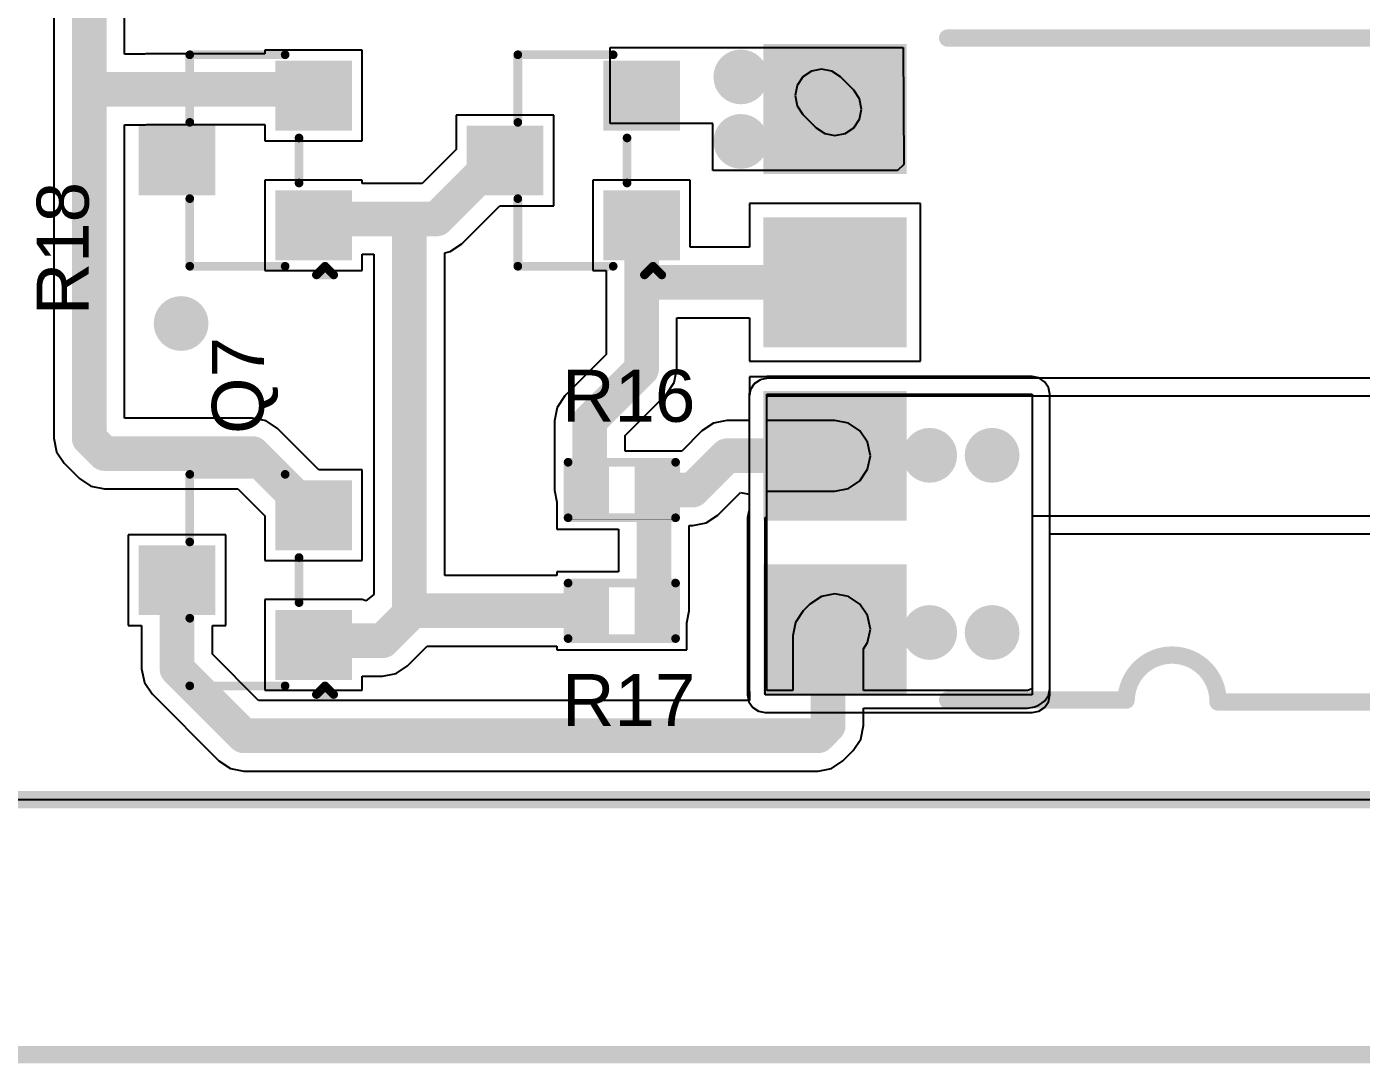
# Model space of a CAD drawing. Header units: inches. Extents: x -0.24 to 5.71, y -0.19 to 1.19.
# Drawn here: x 1.651 to 2.421, y -0.145 to 0.453 of the extents above; entities that cross this region are included whole.
import ezdxf

# ---------------------------------------------------------------- set-up
doc = ezdxf.new("R2010")
doc.units = ezdxf.units.IN
doc.header["$MEASUREMENT"] = 0
for name, color, linetype in [('Board Outline', 216, 'Continuous'), ('Bottom Layer', 5, 'Continuous'), ('Bottom Solder', 6, 'Continuous'), ('Top Layer', 1, 'Continuous'), ('Top Overlay', 2, 'Continuous'), ('Top Paste', 8, 'Continuous'), ('Top Solder', 216, 'Continuous'), ('Via Holes', 16, 'Continuous')]:
    doc.layers.add(name, color=color, linetype=linetype)
doc.styles.add('Arial', font='', dxfattribs={"height": 0.2})
doc.styles.get('Arial').set_extended_font_data('Arial')

# ---------------------------------------------------------------- blocks, each defined once
blk = doc.blocks.new('SOP_8__S_T_____12')
at = {"layer": 'Top Layer'}
for points in [[(-0.15553, 0.185433), (-0.15553, 0.114567), (-0.23427, 0.114567), (-0.23427, 0.185433)], [(0.15553, 0.114567), (0.15553, 0.185433), (0.23427, 0.185433), (0.23427, 0.114567)], [(-0.15553, 0.085433), (-0.15553, 0.014567), (-0.23427, 0.014567), (-0.23427, 0.085433)], [(0.15553, 0.014567), (0.15553, 0.085433), (0.23427, 0.085433), (0.23427, 0.014567)], [(-0.15553, -0.014567), (-0.15553, -0.085433), (-0.23427, -0.085433), (-0.23427, -0.014567)], [(0.15553, -0.085433), (0.15553, -0.014567), (0.23427, -0.014567), (0.23427, -0.085433)], [(-0.15553, -0.114567), (-0.15553, -0.185433), (-0.23427, -0.185433), (-0.23427, -0.114567)], [(0.15553, -0.185433), (0.15553, -0.114567), (0.23427, -0.114567), (0.23427, -0.185433)]]:
    blk.add_hatch(color=1, dxfattribs=at).paths.add_polyline_path(points)
at = {"layer": 'Top Paste'}
for points in [[(-0.15553, 0.185433), (-0.15553, 0.114567), (-0.23427, 0.114567), (-0.23427, 0.185433)], [(0.15553, 0.114567), (0.15553, 0.185433), (0.23427, 0.185433), (0.23427, 0.114567)], [(-0.15553, 0.085433), (-0.15553, 0.014567), (-0.23427, 0.014567), (-0.23427, 0.085433)], [(0.15553, 0.014567), (0.15553, 0.085433), (0.23427, 0.085433), (0.23427, 0.014567)], [(-0.15553, -0.014567), (-0.15553, -0.085433), (-0.23427, -0.085433), (-0.23427, -0.014567)], [(0.15553, -0.085433), (0.15553, -0.014567), (0.23427, -0.014567), (0.23427, -0.085433)], [(-0.15553, -0.114567), (-0.15553, -0.185433), (-0.23427, -0.185433), (-0.23427, -0.114567)], [(0.15553, -0.185433), (0.15553, -0.114567), (0.23427, -0.114567), (0.23427, -0.185433)]]:
    blk.add_hatch(color=8, dxfattribs=at).paths.add_polyline_path(points)
at = {"layer": 'Top Solder'}
for points in [[(-0.15353, 0.187433), (-0.15353, 0.112567), (-0.23627, 0.112567), (-0.23627, 0.187433)], [(0.15353, 0.112567), (0.15353, 0.187433), (0.23627, 0.187433), (0.23627, 0.112567)], [(-0.15353, 0.087433), (-0.15353, 0.012567), (-0.23627, 0.012567), (-0.23627, 0.087433)], [(0.15353, 0.012567), (0.15353, 0.087433), (0.23627, 0.087433), (0.23627, 0.012567)], [(-0.15353, -0.012567), (-0.15353, -0.087433), (-0.23627, -0.087433), (-0.23627, -0.012567)], [(0.15353, -0.087433), (0.15353, -0.012567), (0.23627, -0.012567), (0.23627, -0.087433)], [(-0.15353, -0.112567), (-0.15353, -0.187433), (-0.23627, -0.187433), (-0.23627, -0.112567)], [(0.15353, -0.187433), (0.15353, -0.112567), (0.23627, -0.112567), (0.23627, -0.187433)]]:
    blk.add_hatch(color=216, dxfattribs=at).paths.add_polyline_path(points)
at = {"layer": 'Top Overlay'}
for points in [[(-0.026, 0.192, 0.01, 0.01, 0), (-0.129921, 0.192, 0.01, 0.01, 0)], [(0.027, 0.190945, 0.01, 0.01, -1), (-0.026, 0.192, 0.01, 0.01, 0)], [(0.129921, 0.190945, 0.01, 0.01, 0), (0.027, 0.190945, 0.01, 0.01, 0)], [(-0.247955, 0.154, 0.01, 0.01, 0), (-0.247955, 0.144, 0.01, 0.01, 0)], [(-0.242955, 0.149, 0.01, 0.01, 0), (-0.247955, 0.154, 0.01, 0.01, 0)], [(-0.242955, 0.149, 0.01, 0.01, 0), (-0.247955, 0.144, 0.01, 0.01, 0)], [(0.129921, -0.190945, 0.01, 0.01, 0), (-0.129921, -0.190945, 0.01, 0.01, 0)]]:
    blk.add_lwpolyline(points, format="xyseb", dxfattribs=at)
for points in [[(-0.132421, 0.192, 0.005, 0.005, 1), (-0.127421, 0.192, 0.005, 0.005, 1)], [(-0.0285, 0.192, 0.005, 0.005, 1), (-0.0235, 0.192, 0.005, 0.005, 1)], [(-0.0285, 0.192, 0.005, 0.005, 1), (-0.0235, 0.192, 0.005, 0.005, 1)], [(0.0245, 0.190945, 0.005, 0.005, 1), (0.0295, 0.190945, 0.005, 0.005, 1)], [(0.0245, 0.190945, 0.005, 0.005, 1), (0.0295, 0.190945, 0.005, 0.005, 1)], [(0.127421, 0.190945, 0.005, 0.005, 1), (0.132421, 0.190945, 0.005, 0.005, 1)], [(-0.250455, 0.154, 0.005, 0.005, 1), (-0.245455, 0.154, 0.005, 0.005, 1)], [(-0.250455, 0.154, 0.005, 0.005, 1), (-0.245455, 0.154, 0.005, 0.005, 1)], [(-0.245455, 0.149, 0.005, 0.005, 1), (-0.240455, 0.149, 0.005, 0.005, 1)], [(-0.245455, 0.149, 0.005, 0.005, 1), (-0.240455, 0.149, 0.005, 0.005, 1)], [(-0.250455, 0.144, 0.005, 0.005, 1), (-0.245455, 0.144, 0.005, 0.005, 1)], [(-0.250455, 0.144, 0.005, 0.005, 1), (-0.245455, 0.144, 0.005, 0.005, 1)], [(-0.132421, -0.190945, 0.005, 0.005, 1), (-0.127421, -0.190945, 0.005, 0.005, 1)], [(0.127421, -0.190945, 0.005, 0.005, 1), (0.132421, -0.190945, 0.005, 0.005, 1)]]:
    blk.add_lwpolyline(points, format="xyseb", close=True, dxfattribs=at)
blk = doc.blocks.new('R___0402_25')
at = {"layer": 'Top Layer'}
for points in [[(-0.0275, -0.0125), (-0.0275, 0.0125), (-0.0095, 0.0125), (-0.0095, -0.0125)], [(0.0095, -0.0125), (0.0095, 0.0125), (0.0275, 0.0125), (0.0275, -0.0125)]]:
    blk.add_hatch(color=1, dxfattribs=at).paths.add_polyline_path(points)
at = {"layer": 'Top Paste'}
for points in [[(-0.0275, -0.0125), (-0.0275, 0.0125), (-0.0095, 0.0125), (-0.0095, -0.0125)], [(0.0095, -0.0125), (0.0095, 0.0125), (0.0275, 0.0125), (0.0275, -0.0125)]]:
    blk.add_hatch(color=8, dxfattribs=at).paths.add_polyline_path(points)
at = {"layer": 'Top Solder'}
for points in [[(-0.02967, -0.01467), (-0.02967, 0.01467), (-0.00733, 0.01467), (-0.00733, -0.01467)], [(0.00733, -0.01467), (0.00733, 0.01467), (0.02967, 0.01467), (0.02967, -0.01467)]]:
    blk.add_hatch(color=216, dxfattribs=at).paths.add_polyline_path(points)
at = {"layer": 'Top Overlay'}
for points in [[(-0.031, 0.016, 0.005, 0.005, 0), (0.031, 0.016, 0.005, 0.005, 0)], [(-0.031, -0.016, 0.005, 0.005, 0), (-0.031, 0.016, 0.005, 0.005, 0)], [(0.031, -0.016, 0.005, 0.005, 0), (0.031, 0.016, 0.005, 0.005, 0)], [(-0.031, -0.016, 0.005, 0.005, 0), (0.031, -0.016, 0.005, 0.005, 0)], [(-0.032, -0.017, 0.000127, 0.000127, 0), (0.032, -0.017, 0.000127, 0.000127, 0)]]:
    blk.add_lwpolyline(points, format="xyseb", dxfattribs=at)
for points in [[(-0.03225, 0.016, 0.0025, 0.0025, 1), (-0.02975, 0.016, 0.0025, 0.0025, 1)], [(-0.03225, 0.016, 0.0025, 0.0025, 1), (-0.02975, 0.016, 0.0025, 0.0025, 1)], [(0.02975, 0.016, 0.0025, 0.0025, 1), (0.03225, 0.016, 0.0025, 0.0025, 1)], [(0.02975, 0.016, 0.0025, 0.0025, 1), (0.03225, 0.016, 0.0025, 0.0025, 1)], [(-0.03225, -0.016, 0.0025, 0.0025, 1), (-0.02975, -0.016, 0.0025, 0.0025, 1)], [(-0.03225, -0.016, 0.0025, 0.0025, 1), (-0.02975, -0.016, 0.0025, 0.0025, 1)], [(0.02975, -0.016, 0.0025, 0.0025, 1), (0.03225, -0.016, 0.0025, 0.0025, 1)], [(0.02975, -0.016, 0.0025, 0.0025, 1), (0.03225, -0.016, 0.0025, 0.0025, 1)], [(-0.03203, -0.017, 0.0000635, 0.0000635, 1), (-0.03197, -0.017, 0.0000635, 0.0000635, 1)], [(0.03197, -0.017, 0.0000635, 0.0000635, 1), (0.03203, -0.017, 0.0000635, 0.0000635, 1)]]:
    blk.add_lwpolyline(points, format="xyseb", close=True, dxfattribs=at)
blk = doc.blocks.new('R___0402_26')
at = {"layer": 'Top Layer'}
for points in [[(-0.0275, -0.0125), (-0.0275, 0.0125), (-0.0095, 0.0125), (-0.0095, -0.0125)], [(0.0095, -0.0125), (0.0095, 0.0125), (0.0275, 0.0125), (0.0275, -0.0125)]]:
    blk.add_hatch(color=1, dxfattribs=at).paths.add_polyline_path(points)
at = {"layer": 'Top Paste'}
for points in [[(-0.0275, -0.0125), (-0.0275, 0.0125), (-0.0095, 0.0125), (-0.0095, -0.0125)], [(0.0095, -0.0125), (0.0095, 0.0125), (0.0275, 0.0125), (0.0275, -0.0125)]]:
    blk.add_hatch(color=8, dxfattribs=at).paths.add_polyline_path(points)
at = {"layer": 'Top Solder'}
for points in [[(-0.02967, -0.01467), (-0.02967, 0.01467), (-0.00733, 0.01467), (-0.00733, -0.01467)], [(0.00733, -0.01467), (0.00733, 0.01467), (0.02967, 0.01467), (0.02967, -0.01467)]]:
    blk.add_hatch(color=216, dxfattribs=at).paths.add_polyline_path(points)
at = {"layer": 'Top Overlay'}
for points in [[(-0.031, 0.016, 0.005, 0.005, 0), (0.031, 0.016, 0.005, 0.005, 0)], [(-0.031, -0.016, 0.005, 0.005, 0), (-0.031, 0.016, 0.005, 0.005, 0)], [(0.031, -0.016, 0.005, 0.005, 0), (0.031, 0.016, 0.005, 0.005, 0)], [(-0.031, -0.016, 0.005, 0.005, 0), (0.031, -0.016, 0.005, 0.005, 0)], [(-0.032, -0.017, 0.000127, 0.000127, 0), (0.032, -0.017, 0.000127, 0.000127, 0)]]:
    blk.add_lwpolyline(points, format="xyseb", dxfattribs=at)
for points in [[(-0.03225, 0.016, 0.0025, 0.0025, 1), (-0.02975, 0.016, 0.0025, 0.0025, 1)], [(-0.03225, 0.016, 0.0025, 0.0025, 1), (-0.02975, 0.016, 0.0025, 0.0025, 1)], [(0.02975, 0.016, 0.0025, 0.0025, 1), (0.03225, 0.016, 0.0025, 0.0025, 1)], [(0.02975, 0.016, 0.0025, 0.0025, 1), (0.03225, 0.016, 0.0025, 0.0025, 1)], [(-0.03225, -0.016, 0.0025, 0.0025, 1), (-0.02975, -0.016, 0.0025, 0.0025, 1)], [(-0.03225, -0.016, 0.0025, 0.0025, 1), (-0.02975, -0.016, 0.0025, 0.0025, 1)], [(0.02975, -0.016, 0.0025, 0.0025, 1), (0.03225, -0.016, 0.0025, 0.0025, 1)], [(0.02975, -0.016, 0.0025, 0.0025, 1), (0.03225, -0.016, 0.0025, 0.0025, 1)], [(-0.03203, -0.017, 0.0000635, 0.0000635, 1), (-0.03197, -0.017, 0.0000635, 0.0000635, 1)], [(0.03197, -0.017, 0.0000635, 0.0000635, 1), (0.03203, -0.017, 0.0000635, 0.0000635, 1)]]:
    blk.add_lwpolyline(points, format="xyseb", close=True, dxfattribs=at)
blk = doc.blocks.new('SOT_23_41')
at = {"layer": 'Top Layer'}
for points in [[(-0.01614, 0.05748), (0.01614, 0.05748), (0.01614, 0.02126), (-0.01614, 0.02126)], [(-0.05354, -0.02126), (-0.02126, -0.02126), (-0.02126, -0.05748), (-0.05354, -0.05748)], [(0.02126, -0.02126), (0.05354, -0.02126), (0.05354, -0.05748), (0.02126, -0.05748)]]:
    blk.add_hatch(color=1, dxfattribs=at).paths.add_polyline_path(points)
at = {"layer": 'Top Paste'}
for points in [[(-0.01614, 0.05748), (0.01614, 0.05748), (0.01614, 0.02126), (-0.01614, 0.02126)], [(-0.05354, -0.02126), (-0.02126, -0.02126), (-0.02126, -0.05748), (-0.05354, -0.05748)], [(0.02126, -0.02126), (0.05354, -0.02126), (0.05354, -0.05748), (0.02126, -0.05748)]]:
    blk.add_hatch(color=8, dxfattribs=at).paths.add_polyline_path(points)
at = {"layer": 'Top Solder'}
for points in [[(-0.02014, 0.06148), (0.02014, 0.06148), (0.02014, 0.01726), (-0.02014, 0.01726)], [(-0.05754, -0.01726), (-0.01726, -0.01726), (-0.01726, -0.06148), (-0.05754, -0.06148)], [(0.01726, -0.01726), (0.05754, -0.01726), (0.05754, -0.06148), (0.01726, -0.06148)]]:
    blk.add_hatch(color=216, dxfattribs=at).paths.add_polyline_path(points)
at = {"layer": 'Top Overlay'}
for points in [[(-0.061, 0.032, 0.005, 0.005, 0), (-0.022, 0.032, 0.005, 0.005, 0)], [(-0.061, 0.032, 0.005, 0.005, 0), (-0.061, -0.023, 0.005, 0.005, 0)], [(0.022, 0.032, 0.005, 0.005, 0), (0.061, 0.032, 0.005, 0.005, 0)], [(0.061, 0.032, 0.005, 0.005, 0), (0.061, -0.023, 0.005, 0.005, 0)], [(-0.013, -0.031, 0.005, 0.005, 0), (0.013, -0.031, 0.005, 0.005, 0)], [(-0.066, -0.041, 0.005, 0.005, 0), (-0.066, -0.051, 0.005, 0.005, 0)], [(-0.066, -0.041, 0.005, 0.005, 0), (-0.061, -0.046, 0.005, 0.005, 0)], [(-0.061, -0.046, 0.005, 0.005, 0), (-0.066, -0.051, 0.005, 0.005, 0)]]:
    blk.add_lwpolyline(points, format="xyseb", dxfattribs=at)
for points in [[(-0.06225, 0.032, 0.0025, 0.0025, 1), (-0.05975, 0.032, 0.0025, 0.0025, 1)], [(-0.06225, 0.032, 0.0025, 0.0025, 1), (-0.05975, 0.032, 0.0025, 0.0025, 1)], [(-0.02325, 0.032, 0.0025, 0.0025, 1), (-0.02075, 0.032, 0.0025, 0.0025, 1)], [(0.02075, 0.032, 0.0025, 0.0025, 1), (0.02325, 0.032, 0.0025, 0.0025, 1)], [(0.05975, 0.032, 0.0025, 0.0025, 1), (0.06225, 0.032, 0.0025, 0.0025, 1)], [(0.05975, 0.032, 0.0025, 0.0025, 1), (0.06225, 0.032, 0.0025, 0.0025, 1)], [(-0.06225, -0.023, 0.0025, 0.0025, 1), (-0.05975, -0.023, 0.0025, 0.0025, 1)], [(0.05975, -0.023, 0.0025, 0.0025, 1), (0.06225, -0.023, 0.0025, 0.0025, 1)], [(-0.01425, -0.031, 0.0025, 0.0025, 1), (-0.01175, -0.031, 0.0025, 0.0025, 1)], [(0.01175, -0.031, 0.0025, 0.0025, 1), (0.01425, -0.031, 0.0025, 0.0025, 1)], [(-0.06725, -0.041, 0.0025, 0.0025, 1), (-0.06475, -0.041, 0.0025, 0.0025, 1)], [(-0.06725, -0.041, 0.0025, 0.0025, 1), (-0.06475, -0.041, 0.0025, 0.0025, 1)], [(-0.06225, -0.046, 0.0025, 0.0025, 1), (-0.05975, -0.046, 0.0025, 0.0025, 1)], [(-0.06225, -0.046, 0.0025, 0.0025, 1), (-0.05975, -0.046, 0.0025, 0.0025, 1)], [(-0.06725, -0.051, 0.0025, 0.0025, 1), (-0.06475, -0.051, 0.0025, 0.0025, 1)], [(-0.06725, -0.051, 0.0025, 0.0025, 1), (-0.06475, -0.051, 0.0025, 0.0025, 1)]]:
    blk.add_lwpolyline(points, format="xyseb", close=True, dxfattribs=at)
blk = doc.blocks.new('SOT_23_43')
at = {"layer": 'Top Layer'}
for points in [[(-0.01614, 0.05748), (0.01614, 0.05748), (0.01614, 0.02126), (-0.01614, 0.02126)], [(-0.05354, -0.02126), (-0.02126, -0.02126), (-0.02126, -0.05748), (-0.05354, -0.05748)], [(0.02126, -0.02126), (0.05354, -0.02126), (0.05354, -0.05748), (0.02126, -0.05748)]]:
    blk.add_hatch(color=1, dxfattribs=at).paths.add_polyline_path(points)
at = {"layer": 'Top Paste'}
for points in [[(-0.01614, 0.05748), (0.01614, 0.05748), (0.01614, 0.02126), (-0.01614, 0.02126)], [(-0.05354, -0.02126), (-0.02126, -0.02126), (-0.02126, -0.05748), (-0.05354, -0.05748)], [(0.02126, -0.02126), (0.05354, -0.02126), (0.05354, -0.05748), (0.02126, -0.05748)]]:
    blk.add_hatch(color=8, dxfattribs=at).paths.add_polyline_path(points)
at = {"layer": 'Top Solder'}
for points in [[(-0.02014, 0.06148), (0.02014, 0.06148), (0.02014, 0.01726), (-0.02014, 0.01726)], [(-0.05754, -0.01726), (-0.01726, -0.01726), (-0.01726, -0.06148), (-0.05754, -0.06148)], [(0.01726, -0.01726), (0.05754, -0.01726), (0.05754, -0.06148), (0.01726, -0.06148)]]:
    blk.add_hatch(color=216, dxfattribs=at).paths.add_polyline_path(points)
at = {"layer": 'Top Overlay'}
for points in [[(-0.061, 0.032, 0.005, 0.005, 0), (-0.022, 0.032, 0.005, 0.005, 0)], [(-0.061, 0.032, 0.005, 0.005, 0), (-0.061, -0.023, 0.005, 0.005, 0)], [(0.022, 0.032, 0.005, 0.005, 0), (0.061, 0.032, 0.005, 0.005, 0)], [(0.061, 0.032, 0.005, 0.005, 0), (0.061, -0.023, 0.005, 0.005, 0)], [(-0.013, -0.031, 0.005, 0.005, 0), (0.013, -0.031, 0.005, 0.005, 0)], [(-0.066, -0.041, 0.005, 0.005, 0), (-0.066, -0.051, 0.005, 0.005, 0)], [(-0.066, -0.041, 0.005, 0.005, 0), (-0.061, -0.046, 0.005, 0.005, 0)], [(-0.061, -0.046, 0.005, 0.005, 0), (-0.066, -0.051, 0.005, 0.005, 0)]]:
    blk.add_lwpolyline(points, format="xyseb", dxfattribs=at)
for points in [[(-0.06225, 0.032, 0.0025, 0.0025, 1), (-0.05975, 0.032, 0.0025, 0.0025, 1)], [(-0.06225, 0.032, 0.0025, 0.0025, 1), (-0.05975, 0.032, 0.0025, 0.0025, 1)], [(-0.02325, 0.032, 0.0025, 0.0025, 1), (-0.02075, 0.032, 0.0025, 0.0025, 1)], [(0.02075, 0.032, 0.0025, 0.0025, 1), (0.02325, 0.032, 0.0025, 0.0025, 1)], [(0.05975, 0.032, 0.0025, 0.0025, 1), (0.06225, 0.032, 0.0025, 0.0025, 1)], [(0.05975, 0.032, 0.0025, 0.0025, 1), (0.06225, 0.032, 0.0025, 0.0025, 1)], [(-0.06225, -0.023, 0.0025, 0.0025, 1), (-0.05975, -0.023, 0.0025, 0.0025, 1)], [(0.05975, -0.023, 0.0025, 0.0025, 1), (0.06225, -0.023, 0.0025, 0.0025, 1)], [(-0.01425, -0.031, 0.0025, 0.0025, 1), (-0.01175, -0.031, 0.0025, 0.0025, 1)], [(0.01175, -0.031, 0.0025, 0.0025, 1), (0.01425, -0.031, 0.0025, 0.0025, 1)], [(-0.06725, -0.041, 0.0025, 0.0025, 1), (-0.06475, -0.041, 0.0025, 0.0025, 1)], [(-0.06725, -0.041, 0.0025, 0.0025, 1), (-0.06475, -0.041, 0.0025, 0.0025, 1)], [(-0.06225, -0.046, 0.0025, 0.0025, 1), (-0.05975, -0.046, 0.0025, 0.0025, 1)], [(-0.06225, -0.046, 0.0025, 0.0025, 1), (-0.05975, -0.046, 0.0025, 0.0025, 1)], [(-0.06725, -0.051, 0.0025, 0.0025, 1), (-0.06475, -0.051, 0.0025, 0.0025, 1)], [(-0.06725, -0.051, 0.0025, 0.0025, 1), (-0.06475, -0.051, 0.0025, 0.0025, 1)]]:
    blk.add_lwpolyline(points, format="xyseb", close=True, dxfattribs=at)
blk = doc.blocks.new('SOT_23_45')
at = {"layer": 'Top Layer'}
for points in [[(-0.01614, 0.05748), (0.01614, 0.05748), (0.01614, 0.02126), (-0.01614, 0.02126)], [(-0.05354, -0.02126), (-0.02126, -0.02126), (-0.02126, -0.05748), (-0.05354, -0.05748)], [(0.02126, -0.02126), (0.05354, -0.02126), (0.05354, -0.05748), (0.02126, -0.05748)]]:
    blk.add_hatch(color=1, dxfattribs=at).paths.add_polyline_path(points)
at = {"layer": 'Top Paste'}
for points in [[(-0.01614, 0.05748), (0.01614, 0.05748), (0.01614, 0.02126), (-0.01614, 0.02126)], [(-0.05354, -0.02126), (-0.02126, -0.02126), (-0.02126, -0.05748), (-0.05354, -0.05748)], [(0.02126, -0.02126), (0.05354, -0.02126), (0.05354, -0.05748), (0.02126, -0.05748)]]:
    blk.add_hatch(color=8, dxfattribs=at).paths.add_polyline_path(points)
at = {"layer": 'Top Solder'}
for points in [[(-0.02014, 0.06148), (0.02014, 0.06148), (0.02014, 0.01726), (-0.02014, 0.01726)], [(-0.05754, -0.01726), (-0.01726, -0.01726), (-0.01726, -0.06148), (-0.05754, -0.06148)], [(0.01726, -0.01726), (0.05754, -0.01726), (0.05754, -0.06148), (0.01726, -0.06148)]]:
    blk.add_hatch(color=216, dxfattribs=at).paths.add_polyline_path(points)
at = {"layer": 'Top Overlay'}
for points in [[(-0.061, 0.032, 0.005, 0.005, 0), (-0.022, 0.032, 0.005, 0.005, 0)], [(-0.061, 0.032, 0.005, 0.005, 0), (-0.061, -0.023, 0.005, 0.005, 0)], [(0.022, 0.032, 0.005, 0.005, 0), (0.061, 0.032, 0.005, 0.005, 0)], [(0.061, 0.032, 0.005, 0.005, 0), (0.061, -0.023, 0.005, 0.005, 0)], [(-0.013, -0.031, 0.005, 0.005, 0), (0.013, -0.031, 0.005, 0.005, 0)], [(-0.066, -0.041, 0.005, 0.005, 0), (-0.066, -0.051, 0.005, 0.005, 0)], [(-0.066, -0.041, 0.005, 0.005, 0), (-0.061, -0.046, 0.005, 0.005, 0)], [(-0.061, -0.046, 0.005, 0.005, 0), (-0.066, -0.051, 0.005, 0.005, 0)]]:
    blk.add_lwpolyline(points, format="xyseb", dxfattribs=at)
for points in [[(-0.06225, 0.032, 0.0025, 0.0025, 1), (-0.05975, 0.032, 0.0025, 0.0025, 1)], [(-0.06225, 0.032, 0.0025, 0.0025, 1), (-0.05975, 0.032, 0.0025, 0.0025, 1)], [(-0.02325, 0.032, 0.0025, 0.0025, 1), (-0.02075, 0.032, 0.0025, 0.0025, 1)], [(0.02075, 0.032, 0.0025, 0.0025, 1), (0.02325, 0.032, 0.0025, 0.0025, 1)], [(0.05975, 0.032, 0.0025, 0.0025, 1), (0.06225, 0.032, 0.0025, 0.0025, 1)], [(0.05975, 0.032, 0.0025, 0.0025, 1), (0.06225, 0.032, 0.0025, 0.0025, 1)], [(-0.06225, -0.023, 0.0025, 0.0025, 1), (-0.05975, -0.023, 0.0025, 0.0025, 1)], [(0.05975, -0.023, 0.0025, 0.0025, 1), (0.06225, -0.023, 0.0025, 0.0025, 1)], [(-0.01425, -0.031, 0.0025, 0.0025, 1), (-0.01175, -0.031, 0.0025, 0.0025, 1)], [(0.01175, -0.031, 0.0025, 0.0025, 1), (0.01425, -0.031, 0.0025, 0.0025, 1)], [(-0.06725, -0.041, 0.0025, 0.0025, 1), (-0.06475, -0.041, 0.0025, 0.0025, 1)], [(-0.06725, -0.041, 0.0025, 0.0025, 1), (-0.06475, -0.041, 0.0025, 0.0025, 1)], [(-0.06225, -0.046, 0.0025, 0.0025, 1), (-0.05975, -0.046, 0.0025, 0.0025, 1)], [(-0.06225, -0.046, 0.0025, 0.0025, 1), (-0.05975, -0.046, 0.0025, 0.0025, 1)], [(-0.06725, -0.051, 0.0025, 0.0025, 1), (-0.06475, -0.051, 0.0025, 0.0025, 1)], [(-0.06725, -0.051, 0.0025, 0.0025, 1), (-0.06475, -0.051, 0.0025, 0.0025, 1)]]:
    blk.add_lwpolyline(points, format="xyseb", close=True, dxfattribs=at)

msp = doc.modelspace()

# ---------------------------------------------------------------- hatches: boundary and pattern name
at = {"layer": 'Bottom Layer'}
h = msp.add_hatch(color=5, dxfattribs=at)
edge = h.paths.add_edge_path()
edge.add_arc((2.06309, 0.42399), 0.01181, 0, 360)
h = msp.add_hatch(color=5, dxfattribs=at)
edge = h.paths.add_edge_path()
edge.add_arc((2.06309, 0.38677), 0.01181, 0, 360)
h = msp.add_hatch(color=5, dxfattribs=at)
edge = h.paths.add_edge_path()
edge.add_arc((1.74028, 0.28173), 0.01181, 0, 360)
h = msp.add_hatch(color=5, dxfattribs=at)
edge = h.paths.add_edge_path()
edge.add_arc((2.172, 0.2057), 0.01181, 0, 360)
h = msp.add_hatch(color=5, dxfattribs=at)
edge = h.paths.add_edge_path()
edge.add_arc((2.208, 0.2057), 0.01181, 0, 360)
h = msp.add_hatch(color=5, dxfattribs=at)
edge = h.paths.add_edge_path()
edge.add_arc((2.172, 0.10351), 0.01181, 0, 360)
h = msp.add_hatch(color=5, dxfattribs=at)
edge = h.paths.add_edge_path()
edge.add_arc((2.208, 0.10351), 0.01181, 0, 360)
at = {"layer": 'Bottom Solder'}
h = msp.add_hatch(color=6, dxfattribs=at)
edge = h.paths.add_edge_path()
edge.add_arc((2.06309, 0.42399), 0.01581, 0, 360)
h = msp.add_hatch(color=6, dxfattribs=at)
edge = h.paths.add_edge_path()
edge.add_arc((2.06309, 0.38677), 0.01581, 0, 360)
h = msp.add_hatch(color=6, dxfattribs=at)
edge = h.paths.add_edge_path()
edge.add_arc((1.74028, 0.28173), 0.01581, 0, 360)
h = msp.add_hatch(color=6, dxfattribs=at)
edge = h.paths.add_edge_path()
edge.add_arc((2.172, 0.2057), 0.01581, 0, 360)
h = msp.add_hatch(color=6, dxfattribs=at)
edge = h.paths.add_edge_path()
edge.add_arc((2.208, 0.2057), 0.01581, 0, 360)
h = msp.add_hatch(color=6, dxfattribs=at)
edge = h.paths.add_edge_path()
edge.add_arc((2.172, 0.10351), 0.01581, 0, 360)
h = msp.add_hatch(color=6, dxfattribs=at)
edge = h.paths.add_edge_path()
edge.add_arc((2.208, 0.10351), 0.01581, 0, 360)
at = {"layer": 'Top Layer'}
h = msp.add_hatch(color=1, dxfattribs=at)
edge = h.paths.add_edge_path()
edge.add_arc((2.06309, 0.42399), 0.01181, 0, 360)
h = msp.add_hatch(color=1, dxfattribs=at)
edge = h.paths.add_edge_path()
edge.add_arc((2.06309, 0.38677), 0.01181, 0, 360)
h = msp.add_hatch(color=1, dxfattribs=at)
edge = h.paths.add_edge_path()
edge.add_arc((1.74028, 0.28173), 0.01181, 0, 360)
h = msp.add_hatch(color=1, dxfattribs=at)
edge = h.paths.add_edge_path()
edge.add_arc((2.172, 0.2057), 0.01181, 0, 360)
h = msp.add_hatch(color=1, dxfattribs=at)
edge = h.paths.add_edge_path()
edge.add_arc((2.208, 0.2057), 0.01181, 0, 360)
h = msp.add_hatch(color=1, dxfattribs=at)
edge = h.paths.add_edge_path()
edge.add_arc((2.172, 0.10351), 0.01181, 0, 360)
h = msp.add_hatch(color=1, dxfattribs=at)
edge = h.paths.add_edge_path()
edge.add_arc((2.208, 0.10351), 0.01181, 0, 360)
at = {"layer": 'Top Solder'}
h = msp.add_hatch(color=216, dxfattribs=at)
edge = h.paths.add_edge_path()
edge.add_arc((2.06309, 0.42399), 0.01581, 0, 360)
h = msp.add_hatch(color=216, dxfattribs=at)
edge = h.paths.add_edge_path()
edge.add_arc((2.06309, 0.38677), 0.01581, 0, 360)
h = msp.add_hatch(color=216, dxfattribs=at)
edge = h.paths.add_edge_path()
edge.add_arc((1.74028, 0.28173), 0.01581, 0, 360)
h = msp.add_hatch(color=216, dxfattribs=at)
edge = h.paths.add_edge_path()
edge.add_arc((2.172, 0.2057), 0.01581, 0, 360)
h = msp.add_hatch(color=216, dxfattribs=at)
edge = h.paths.add_edge_path()
edge.add_arc((2.208, 0.2057), 0.01581, 0, 360)
h = msp.add_hatch(color=216, dxfattribs=at)
edge = h.paths.add_edge_path()
edge.add_arc((2.172, 0.10351), 0.01581, 0, 360)
h = msp.add_hatch(color=216, dxfattribs=at)
edge = h.paths.add_edge_path()
edge.add_arc((2.208, 0.10351), 0.01581, 0, 360)
at = {"layer": 'Via Holes'}
h = msp.add_hatch(color=7, dxfattribs=at)
edge = h.paths.add_edge_path()
edge.add_arc((2.06309, 0.42399), 0.00591, 0, 360)
h = msp.add_hatch(color=7, dxfattribs=at)
edge = h.paths.add_edge_path()
edge.add_arc((2.06309, 0.38677), 0.00591, 0, 360)
h = msp.add_hatch(color=7, dxfattribs=at)
edge = h.paths.add_edge_path()
edge.add_arc((1.74028, 0.28173), 0.00591, 0, 360)
h = msp.add_hatch(color=7, dxfattribs=at)
edge = h.paths.add_edge_path()
edge.add_arc((2.172, 0.2057), 0.00591, 0, 360)
h = msp.add_hatch(color=7, dxfattribs=at)
edge = h.paths.add_edge_path()
edge.add_arc((2.208, 0.2057), 0.00591, 0, 360)
h = msp.add_hatch(color=7, dxfattribs=at)
edge = h.paths.add_edge_path()
edge.add_arc((2.172, 0.10351), 0.00591, 0, 360)
h = msp.add_hatch(color=7, dxfattribs=at)
edge = h.paths.add_edge_path()
edge.add_arc((2.208, 0.10351), 0.00591, 0, 360)

# ---------------------------------------------------------------- linework, layer by layer
at = {"layer": 'Board Outline'}
for points in [[(0.00026, 0.007, 0.01, 0.01, 0), (5.709, 0.007, 0.01, 0.01, 0)], [(0.00026, 0.007, 0.008, 0.008, 0), (5.709, 0.007, 0.008, 0.008, 0)]]:
    msp.add_lwpolyline(points, format="xyseb", dxfattribs=at)
at = {"layer": 'Bottom Layer'}
for p, q in [((2.0708, 0.24689), (2.06859, 0.24358)), ((2.07411, 0.2491), (2.0708, 0.24689)), ((2.07496, 0.24945), (2.07411, 0.2491)), ((2.07887, 0.25023), (2.07496, 0.24945)), ((4.258, 0.25023), (2.07887, 0.25023)), ((2.06859, 0.24358), (2.06781, 0.23968)), ((2.06781, 0.23968), (2.06781, 0.17368)), ((2.07801, 0.23968), (2.07887, 0.24003)), ((2.07801, 0.17052), (2.07801, 0.23968)), ((2.07887, 0.24003), (4.258, 0.24003)), ((2.06774, 0.17358), (2.06697, 0.16967)), ((2.06697, 0.16967), (2.06697, 0.06749)), ((2.06781, 0.17368), (2.06774, 0.17358)), ((2.07716, 0.16967), (2.07801, 0.17052)), ((2.07716, 0.06749), (2.07716, 0.16967)), ((3.08801, 0.17052), (2.231, 0.17052)), ((2.231, 0.17052), (2.231, 0.06749)), ((2.2412, 0.06749), (2.2412, 0.16033)), ((2.2412, 0.16033), (3.07781, 0.16033)), ((2.06697, 0.06749), (2.06774, 0.06359)), ((2.06774, 0.06359), (2.06995, 0.06028)), ((2.231, 0.06749), (2.07716, 0.06749)), ((2.23821, 0.06028), (2.24042, 0.06359)), ((2.24042, 0.06359), (2.2412, 0.06749)), ((2.06995, 0.06028), (2.07326, 0.05807)), ((2.07326, 0.05807), (2.07716, 0.0573)), ((2.07716, 0.0573), (2.231, 0.0573)), ((2.231, 0.0573), (2.2349, 0.05807)), ((2.2349, 0.05807), (2.23821, 0.06028)), ((5.42971, 0.007), (0.00026, 0.007))]:
    msp.add_line(p, q, dxfattribs=at)
at = {"layer": 'Top Layer'}
for p, q in [((1.70767, 0.43712), (1.70767, 0.47198)), ((1.66689, 0.46353), (1.66689, 0.41673)), ((1.84476, 0.43932), (1.78854, 0.43932)), ((1.78854, 0.43932), (1.78854, 0.43727)), ((1.84476, 0.38703), (1.84476, 0.43932)), ((1.98773, 0.39703), (1.98773, 0.441)), ((1.98773, 0.441), (2.15664, 0.441)), ((2.15664, 0.441), (2.15675, 0.44089)), ((2.15675, 0.44089), (2.15699, 0.37354)), ((1.71921, 0.43712), (1.70767, 0.43712)), ((1.71995, 0.43727), (1.71921, 0.43712)), ((1.78854, 0.43727), (1.71995, 0.43727)), ((2.09884, 0.42399), (2.09553, 0.41903)), ((2.09884, 0.42399), (2.09553, 0.41903)), ((2.10381, 0.42731), (2.09884, 0.42399)), ((2.10381, 0.42731), (2.09884, 0.42399)), ((2.10966, 0.42847), (2.10381, 0.42731)), ((2.10966, 0.42847), (2.10381, 0.42731)), ((2.11551, 0.42731), (2.10966, 0.42847)), ((2.11551, 0.42731), (2.10966, 0.42847)), ((2.12047, 0.42399), (2.11551, 0.42731)), ((2.12047, 0.42399), (2.11551, 0.42731)), ((2.12819, 0.41627), (2.12047, 0.42399)), ((2.12819, 0.41627), (2.12047, 0.42399)), ((1.66689, 0.41673), (1.66689, 0.21551)), ((2.09553, 0.41903), (2.09436, 0.41318)), ((2.09553, 0.41903), (2.09436, 0.41318)), ((2.13151, 0.41131), (2.12819, 0.41627)), ((2.13151, 0.41131), (2.12819, 0.41627)), ((2.09436, 0.41318), (2.09553, 0.40732)), ((2.09436, 0.41318), (2.09553, 0.40732)), ((2.13267, 0.40545), (2.13151, 0.41131)), ((2.13267, 0.40545), (2.13151, 0.41131)), ((1.95521, 0.40192), (1.89899, 0.40192)), ((1.89899, 0.40192), (1.89899, 0.38217)), ((1.95521, 0.34963), (1.95521, 0.40192)), ((2.09553, 0.40732), (2.09884, 0.40236)), ((2.09553, 0.40732), (2.09884, 0.40236)), ((2.09884, 0.40236), (2.10657, 0.39464)), ((2.09884, 0.40236), (2.10657, 0.39464)), ((2.13151, 0.3996), (2.13267, 0.40545)), ((2.13151, 0.3996), (2.13267, 0.40545)), ((1.70767, 0.22712), (1.70767, 0.39634)), ((1.70767, 0.39634), (1.7198, 0.39634)), ((1.7198, 0.39634), (1.72054, 0.39648)), ((1.72054, 0.39648), (1.78854, 0.39648)), ((1.78854, 0.39648), (1.78854, 0.38703)), ((2.047, 0.39703), (1.98773, 0.39703)), ((2.047, 0.37), (2.047, 0.39703)), ((2.10657, 0.39464), (2.11153, 0.39132)), ((2.10657, 0.39464), (2.11153, 0.39132)), ((2.12323, 0.39132), (2.12819, 0.39464)), ((2.12323, 0.39132), (2.12819, 0.39464)), ((2.12819, 0.39464), (2.13151, 0.3996)), ((2.12819, 0.39464), (2.13151, 0.3996)), ((1.78854, 0.38703), (1.84476, 0.38703)), ((2.11153, 0.39132), (2.11738, 0.39016)), ((2.11153, 0.39132), (2.11738, 0.39016)), ((2.11738, 0.39016), (2.12323, 0.39132)), ((2.11738, 0.39016), (2.12323, 0.39132)), ((1.89899, 0.38217), (1.87928, 0.36246)), ((2.15346, 0.37), (2.047, 0.37)), ((2.15699, 0.37354), (2.15346, 0.37)), ((1.84476, 0.36451), (1.78854, 0.36451)), ((1.78854, 0.36451), (1.78854, 0.31223)), ((1.84476, 0.36246), (1.84476, 0.36451)), ((1.87928, 0.36246), (1.84476, 0.36246)), ((2.03395, 0.36451), (1.97773, 0.36451)), ((1.97773, 0.36451), (1.97773, 0.31223)), ((2.03395, 0.32585), (2.03395, 0.36451)), ((1.90215, 0.32765), (1.92413, 0.34963)), ((1.92413, 0.34963), (1.95521, 0.34963)), ((2.16675, 0.35089), (2.06801, 0.35089)), ((2.06801, 0.35089), (2.06801, 0.32585)), ((2.16675, 0.26002), (2.16675, 0.35089)), ((1.89553, 0.32323), (1.90215, 0.32765)), ((2.06801, 0.32585), (2.03395, 0.32585)), ((1.84476, 0.31223), (1.84476, 0.32168)), ((1.84476, 0.32168), (1.85151, 0.32168)), ((1.85151, 0.32168), (1.85151, 0.12542)), ((1.89229, 0.32259), (1.89553, 0.32323)), ((1.89229, 0.1364), (1.89229, 0.32259)), ((1.78854, 0.31223), (1.84476, 0.31223)), ((1.97773, 0.31223), (1.98545, 0.31223)), ((1.98545, 0.31223), (1.98545, 0.2639)), ((2.02623, 0.25545), (2.02623, 0.28506)), ((2.02623, 0.28506), (2.06801, 0.28506)), ((2.06801, 0.28506), (2.06801, 0.26002)), ((1.98545, 0.2639), (1.96153, 0.23998)), ((2.02468, 0.24765), (2.02623, 0.25545)), ((2.06801, 0.26002), (2.16675, 0.26002)), ((2.02026, 0.24103), (2.02468, 0.24765)), ((2.07703, 0.25089), (2.06801, 0.25089)), ((2.06801, 0.25089), (2.06801, 0.24187)), ((2.07801, 0.25108), (2.07703, 0.25089)), ((2.231, 0.25108), (2.07801, 0.25108)), ((2.2349, 0.25031), (2.231, 0.25108)), ((2.23821, 0.2481), (2.2349, 0.25031)), ((2.24042, 0.24479), (2.23821, 0.2481)), ((1.96153, 0.23998), (1.95711, 0.23337)), ((1.99634, 0.21712), (2.02026, 0.24103)), ((2.06801, 0.24187), (2.06781, 0.24089)), ((2.06781, 0.24089), (2.06781, 0.22585)), ((2.07801, 0.22585), (2.07801, 0.24089)), ((2.07801, 0.24089), (2.231, 0.24089)), ((2.231, 0.24089), (2.231, 0.07107)), ((2.2412, 0.24089), (2.24042, 0.24479)), ((2.2412, 0.07107), (2.2412, 0.24089)), ((1.95711, 0.23337), (1.95556, 0.22556)), ((1.78149, 0.22712), (1.70767, 0.22712)), ((1.78929, 0.22557), (1.78149, 0.22712)), ((1.79591, 0.22115), (1.78929, 0.22557)), ((1.95556, 0.22556), (1.95556, 0.18568)), ((2.04728, 0.22429), (2.04067, 0.21987)), ((2.05509, 0.22585), (2.04728, 0.22429)), ((2.06781, 0.22585), (2.05509, 0.22585)), ((2.05509, 0.22585), (2.05509, 0.22585)), ((2.11738, 0.22585), (2.07801, 0.22585)), ((2.12518, 0.22429), (2.11738, 0.22585)), ((2.1318, 0.21987), (2.12518, 0.22429)), ((1.81978, 0.19727), (1.79591, 0.22115)), ((1.99634, 0.20818), (1.99634, 0.21712)), ((2.04067, 0.21987), (2.02898, 0.20818)), ((2.04067, 0.21987), (2.04067, 0.21987)), ((2.13622, 0.21326), (2.1318, 0.21987)), ((1.66689, 0.21551), (1.66844, 0.20771)), ((2.02898, 0.20818), (1.99634, 0.20818)), ((2.13777, 0.20545), (2.13622, 0.21326)), ((1.66844, 0.20771), (1.67286, 0.20109)), ((1.67286, 0.20109), (1.68165, 0.19231)), ((2.13622, 0.19765), (2.13777, 0.20545)), ((1.84476, 0.19727), (1.81978, 0.19727)), ((1.84476, 0.14499), (1.84476, 0.19727)), ((2.1318, 0.19103), (2.13622, 0.19765)), ((1.68165, 0.19231), (1.68826, 0.18789)), ((1.68826, 0.18789), (1.69607, 0.18634)), ((1.69607, 0.18634), (1.77304, 0.18634)), ((1.77304, 0.18634), (1.78854, 0.17084)), ((1.95556, 0.18568), (1.95695, 0.17869)), ((2.07801, 0.07002), (2.07801, 0.18506)), ((2.07801, 0.18506), (2.11738, 0.18506)), ((2.11738, 0.18506), (2.12518, 0.18661)), ((2.12518, 0.18661), (2.1318, 0.19103)), ((1.95695, 0.17869), (1.95695, 0.16318)), ((2.04974, 0.17126), (2.06281, 0.18434)), ((2.06281, 0.18434), (2.06781, 0.18332)), ((2.06781, 0.18332), (2.06781, 0.07002)), ((1.78854, 0.17084), (1.78854, 0.14499)), ((2.04312, 0.16684), (2.04974, 0.17126)), ((1.95695, 0.16318), (1.99256, 0.16318)), ((1.99256, 0.16318), (1.99256, 0.13851)), ((2.03334, 0.11601), (2.03334, 0.16529)), ((2.03334, 0.16529), (2.03532, 0.16529)), ((2.03532, 0.16529), (2.04312, 0.16684)), ((1.76602, 0.15987), (1.7098, 0.15987)), ((1.7098, 0.15987), (1.7098, 0.10759)), ((1.76602, 0.10759), (1.76602, 0.15987)), ((1.78854, 0.14499), (1.84476, 0.14499)), ((1.95695, 0.1364), (1.89229, 0.1364)), ((1.99256, 0.13851), (1.95695, 0.13851)), ((1.95695, 0.13851), (1.95695, 0.1364)), ((1.85151, 0.12542), (1.84683, 0.12179)), ((2.10958, 0.12429), (2.10296, 0.11987)), ((2.11738, 0.12585), (2.10958, 0.12429)), ((2.12518, 0.12429), (2.11738, 0.12585)), ((2.1318, 0.11987), (2.12518, 0.12429)), ((1.84476, 0.12247), (1.78854, 0.12247)), ((1.78854, 0.12247), (1.78854, 0.07018)), ((1.84683, 0.12179), (1.84476, 0.12247)), ((1.84476, 0.12247), (1.84476, 0.12247)), ((2.03195, 0.10901), (2.03334, 0.11601)), ((2.09902, 0.11594), (2.0946, 0.10932)), ((2.10296, 0.11987), (2.09902, 0.11594)), ((2.13622, 0.11326), (2.1318, 0.11987)), ((2.03195, 0.09351), (2.03195, 0.10901)), ((2.0946, 0.10932), (2.09305, 0.10152)), ((2.13777, 0.10545), (2.13622, 0.11326)), ((1.7098, 0.10759), (1.71752, 0.10759)), ((1.71752, 0.10759), (1.71752, 0.0825)), ((1.7583, 0.09095), (1.7583, 0.10759)), ((1.7583, 0.10759), (1.76602, 0.10759)), ((2.09305, 0.10152), (2.09305, 0.07002)), ((2.13622, 0.09765), (2.13777, 0.10545)), ((1.87092, 0.08431), (1.88222, 0.09561)), ((1.88222, 0.09561), (1.95695, 0.09561)), ((1.95695, 0.09561), (1.95695, 0.09351)), ((1.95695, 0.09351), (2.03195, 0.09351)), ((2.13383, 0.09408), (2.13622, 0.09765)), ((2.13383, 0.07002), (2.13383, 0.09408)), ((1.78495, 0.0643), (1.7583, 0.09095)), ((1.71752, 0.0825), (1.71907, 0.0747)), ((1.84476, 0.07018), (1.84476, 0.07834)), ((1.84476, 0.07834), (1.8565, 0.07834)), ((1.8565, 0.07834), (1.8643, 0.07989)), ((1.8643, 0.07989), (1.87092, 0.08431)), ((1.71907, 0.0747), (1.72349, 0.06808)), ((1.78854, 0.07018), (1.84476, 0.07018)), ((2.06781, 0.07002), (2.06801, 0.06904)), ((2.09305, 0.07002), (2.07801, 0.07002)), ((2.22847, 0.07002), (2.13383, 0.07002)), ((2.231, 0.07107), (2.22847, 0.07002)), ((2.24042, 0.06717), (2.2412, 0.07107)), ((1.72349, 0.06808), (1.76208, 0.02949)), ((2.06801, 0.0643), (1.78495, 0.0643)), ((2.06801, 0.06904), (2.06801, 0.0643)), ((2.23238, 0.0606), (2.2349, 0.06165)), ((2.2349, 0.06165), (2.23821, 0.06386)), ((2.23821, 0.06386), (2.24042, 0.06717)), ((2.13383, 0.04977), (2.13383, 0.05983)), ((2.13383, 0.05983), (2.22847, 0.05983)), ((2.22847, 0.05983), (2.23238, 0.0606)), ((2.13228, 0.04196), (2.13383, 0.04977)), ((2.12786, 0.03535), (2.13228, 0.04196)), ((2.122, 0.02949), (2.12786, 0.03535)), ((1.76208, 0.02949), (1.7687, 0.02507)), ((1.7687, 0.02507), (1.7765, 0.02352)), ((1.7765, 0.02352), (2.10759, 0.02352)), ((2.10759, 0.02352), (2.11539, 0.02507)), ((2.11539, 0.02507), (2.122, 0.02949)), ((3.67366, 0.007), (0.00026, 0.007))]:
    msp.add_line(p, q, dxfattribs=at)
for points in [[(1.68728, 0.41673, 0.02, 0.02, 0), (1.68728, 0.47198, 0.02, 0.02, 0)], [(1.68728, 0.21551, 0.02, 0.02, 0), (1.68728, 0.41673, 0.02, 0.02, 0)], [(1.68728, 0.41673, 0.02, 0.02, 0), (1.7198, 0.41673, 0.02, 0.02, 0)], [(1.7198, 0.41673, 0.02, 0.02, 0), (1.71995, 0.41687, 0.02, 0.02, 0)], [(1.71995, 0.41687, 0.02, 0.02, 0), (1.81665, 0.41687, 0.02, 0.02, 0)], [(2.10966, 0.41318, 0.01, 0.01, 0), (2.11738, 0.40545, 0.01, 0.01, 0)], [(1.88773, 0.34207, 0.02, 0.02, 0), (1.92513, 0.37947, 0.02, 0.02, 0)], [(1.92513, 0.37947, 0.02, 0.02, 0), (1.9271, 0.37947, 0.02, 0.02, 0)], [(1.81665, 0.34207, 0.02, 0.02, 0), (1.8719, 0.34207, 0.02, 0.02, 0)], [(1.8719, 0.11413, 0.02, 0.02, 0), (1.8719, 0.34207, 0.02, 0.02, 0)], [(1.8719, 0.34207, 0.02, 0.02, 0), (1.88773, 0.34207, 0.02, 0.02, 0)], [(2.00584, 0.30592, 0.02, 0.02, 0), (2.00584, 0.34207, 0.02, 0.02, 0)], [(2.00584, 0.25545, 0.02, 0.02, 0), (2.00584, 0.30592, 0.02, 0.02, 0)], [(2.00584, 0.30592, 0.02, 0.02, 0), (2.0063, 0.30545, 0.02, 0.02, 0)], [(2.0063, 0.30545, 0.02, 0.02, 0), (2.11738, 0.30545, 0.02, 0.02, 0)], [(1.97595, 0.22556, 0.02, 0.02, 0), (2.00584, 0.25545, 0.02, 0.02, 0)], [(1.97595, 0.18568, 0.02, 0.02, 0), (1.97595, 0.22556, 0.02, 0.02, 0)], [(1.68728, 0.21551, 0.02, 0.02, 0), (1.69607, 0.20673, 0.02, 0.02, 0)], [(1.69607, 0.20673, 0.02, 0.02, 0), (1.78149, 0.20673, 0.02, 0.02, 0)], [(1.78149, 0.20673, 0.02, 0.02, 0), (1.81468, 0.17353, 0.02, 0.02, 0)], [(2.03532, 0.18568, 0.02, 0.02, 0), (2.05509, 0.20545, 0.02, 0.02, 0)], [(2.05509, 0.20545, 0.02, 0.02, 0), (2.11738, 0.20545, 0.02, 0.02, 0)], [(2.01295, 0.18568, 0.02, 0.02, 0), (2.03532, 0.18568, 0.02, 0.02, 0)], [(2.01295, 0.11601, 0.02, 0.02, 0), (2.01295, 0.18568, 0.02, 0.02, 0)], [(1.81468, 0.17353, 0.02, 0.02, 0), (1.81665, 0.17353, 0.02, 0.02, 0)], [(1.73791, 0.0825, 0.02, 0.02, 0), (1.73791, 0.13613, 0.02, 0.02, 0)], [(1.8565, 0.09873, 0.02, 0.02, 0), (1.8719, 0.11413, 0.02, 0.02, 0)], [(1.8719, 0.11413, 0.02, 0.02, 0), (1.87377, 0.11601, 0.02, 0.02, 0)], [(1.87377, 0.11601, 0.02, 0.02, 0), (1.97182, 0.11601, 0.02, 0.02, 0)], [(1.81665, 0.09873, 0.02, 0.02, 0), (1.8565, 0.09873, 0.02, 0.02, 0)], [(2.11344, 0.10152, 0.02, 0.02, 0), (2.11738, 0.10545, 0.02, 0.02, 0)], [(2.11344, 0.04977, 0.02, 0.02, 0), (2.11344, 0.10152, 0.02, 0.02, 0)], [(1.73791, 0.0825, 0.02, 0.02, 0), (1.7765, 0.04391, 0.02, 0.02, 0)], [(1.7765, 0.04391, 0.02, 0.02, 0), (2.10759, 0.04391, 0.02, 0.02, 0)], [(2.10759, 0.04391, 0.02, 0.02, 0), (2.11344, 0.04977, 0.02, 0.02, 0)]]:
    msp.add_lwpolyline(points, format="xyseb", dxfattribs=at)
for points in [[(1.68228, 0.41673, 0.01, 0.01, 1), (1.69228, 0.41673, 0.01, 0.01, 1)], [(1.68228, 0.41673, 0.01, 0.01, 1), (1.69228, 0.41673, 0.01, 0.01, 1)], [(1.68228, 0.41673, 0.01, 0.01, 1), (1.69228, 0.41673, 0.01, 0.01, 1)], [(1.7148, 0.41673, 0.01, 0.01, 1), (1.7248, 0.41673, 0.01, 0.01, 1)], [(1.7148, 0.41673, 0.01, 0.01, 1), (1.7248, 0.41673, 0.01, 0.01, 1)], [(1.71495, 0.41687, 0.01, 0.01, 1), (1.72495, 0.41687, 0.01, 0.01, 1)], [(1.71495, 0.41687, 0.01, 0.01, 1), (1.72495, 0.41687, 0.01, 0.01, 1)], [(1.81165, 0.41687, 0.01, 0.01, 1), (1.82165, 0.41687, 0.01, 0.01, 1)], [(2.10716, 0.41318, 0.005, 0.005, 1), (2.11216, 0.41318, 0.005, 0.005, 1)], [(2.11488, 0.40545, 0.005, 0.005, 1), (2.11988, 0.40545, 0.005, 0.005, 1)], [(1.92013, 0.37947, 0.01, 0.01, 1), (1.93013, 0.37947, 0.01, 0.01, 1)], [(1.92013, 0.37947, 0.01, 0.01, 1), (1.93013, 0.37947, 0.01, 0.01, 1)], [(1.9221, 0.37947, 0.01, 0.01, 1), (1.9321, 0.37947, 0.01, 0.01, 1)], [(1.81165, 0.34207, 0.01, 0.01, 1), (1.82165, 0.34207, 0.01, 0.01, 1)], [(1.8669, 0.34207, 0.01, 0.01, 1), (1.8769, 0.34207, 0.01, 0.01, 1)], [(1.8669, 0.34207, 0.01, 0.01, 1), (1.8769, 0.34207, 0.01, 0.01, 1)], [(1.8669, 0.34207, 0.01, 0.01, 1), (1.8769, 0.34207, 0.01, 0.01, 1)], [(1.88273, 0.34207, 0.01, 0.01, 1), (1.89273, 0.34207, 0.01, 0.01, 1)], [(1.88273, 0.34207, 0.01, 0.01, 1), (1.89273, 0.34207, 0.01, 0.01, 1)], [(2.00084, 0.34207, 0.01, 0.01, 1), (2.01084, 0.34207, 0.01, 0.01, 1)], [(2.00084, 0.30592, 0.01, 0.01, 1), (2.01084, 0.30592, 0.01, 0.01, 1)], [(2.00084, 0.30592, 0.01, 0.01, 1), (2.01084, 0.30592, 0.01, 0.01, 1)], [(2.00084, 0.30592, 0.01, 0.01, 1), (2.01084, 0.30592, 0.01, 0.01, 1)], [(2.0013, 0.30545, 0.01, 0.01, 1), (2.0113, 0.30545, 0.01, 0.01, 1)], [(2.0013, 0.30545, 0.01, 0.01, 1), (2.0113, 0.30545, 0.01, 0.01, 1)], [(2.11238, 0.30545, 0.01, 0.01, 1), (2.12238, 0.30545, 0.01, 0.01, 1)], [(2.00084, 0.25545, 0.01, 0.01, 1), (2.01084, 0.25545, 0.01, 0.01, 1)], [(2.00084, 0.25545, 0.01, 0.01, 1), (2.01084, 0.25545, 0.01, 0.01, 1)], [(1.97095, 0.22556, 0.01, 0.01, 1), (1.98095, 0.22556, 0.01, 0.01, 1)], [(1.97095, 0.22556, 0.01, 0.01, 1), (1.98095, 0.22556, 0.01, 0.01, 1)], [(1.68228, 0.21551, 0.01, 0.01, 1), (1.69228, 0.21551, 0.01, 0.01, 1)], [(1.68228, 0.21551, 0.01, 0.01, 1), (1.69228, 0.21551, 0.01, 0.01, 1)], [(1.69107, 0.20673, 0.01, 0.01, 1), (1.70107, 0.20673, 0.01, 0.01, 1)], [(1.69107, 0.20673, 0.01, 0.01, 1), (1.70107, 0.20673, 0.01, 0.01, 1)], [(1.77649, 0.20673, 0.01, 0.01, 1), (1.78649, 0.20673, 0.01, 0.01, 1)], [(1.77649, 0.20673, 0.01, 0.01, 1), (1.78649, 0.20673, 0.01, 0.01, 1)], [(2.05009, 0.20545, 0.01, 0.01, 1), (2.06009, 0.20545, 0.01, 0.01, 1)], [(2.05009, 0.20545, 0.01, 0.01, 1), (2.06009, 0.20545, 0.01, 0.01, 1)], [(2.11238, 0.20545, 0.01, 0.01, 1), (2.12238, 0.20545, 0.01, 0.01, 1)], [(1.97095, 0.18568, 0.01, 0.01, 1), (1.98095, 0.18568, 0.01, 0.01, 1)], [(2.00795, 0.18568, 0.01, 0.01, 1), (2.01795, 0.18568, 0.01, 0.01, 1)], [(2.00795, 0.18568, 0.01, 0.01, 1), (2.01795, 0.18568, 0.01, 0.01, 1)], [(2.03032, 0.18568, 0.01, 0.01, 1), (2.04032, 0.18568, 0.01, 0.01, 1)], [(2.03032, 0.18568, 0.01, 0.01, 1), (2.04032, 0.18568, 0.01, 0.01, 1)], [(1.80968, 0.17353, 0.01, 0.01, 1), (1.81968, 0.17353, 0.01, 0.01, 1)], [(1.80968, 0.17353, 0.01, 0.01, 1), (1.81968, 0.17353, 0.01, 0.01, 1)], [(1.81165, 0.17353, 0.01, 0.01, 1), (1.82165, 0.17353, 0.01, 0.01, 1)], [(1.73291, 0.13613, 0.01, 0.01, 1), (1.74291, 0.13613, 0.01, 0.01, 1)], [(1.8669, 0.11413, 0.01, 0.01, 1), (1.8769, 0.11413, 0.01, 0.01, 1)], [(1.8669, 0.11413, 0.01, 0.01, 1), (1.8769, 0.11413, 0.01, 0.01, 1)], [(1.8669, 0.11413, 0.01, 0.01, 1), (1.8769, 0.11413, 0.01, 0.01, 1)], [(1.86877, 0.11601, 0.01, 0.01, 1), (1.87877, 0.11601, 0.01, 0.01, 1)], [(1.86877, 0.11601, 0.01, 0.01, 1), (1.87877, 0.11601, 0.01, 0.01, 1)], [(1.96682, 0.11601, 0.01, 0.01, 1), (1.97682, 0.11601, 0.01, 0.01, 1)], [(2.00795, 0.11601, 0.01, 0.01, 1), (2.01795, 0.11601, 0.01, 0.01, 1)], [(1.81165, 0.09873, 0.01, 0.01, 1), (1.82165, 0.09873, 0.01, 0.01, 1)], [(1.8515, 0.09873, 0.01, 0.01, 1), (1.8615, 0.09873, 0.01, 0.01, 1)], [(1.8515, 0.09873, 0.01, 0.01, 1), (1.8615, 0.09873, 0.01, 0.01, 1)], [(2.10844, 0.10152, 0.01, 0.01, 1), (2.11844, 0.10152, 0.01, 0.01, 1)], [(2.10844, 0.10152, 0.01, 0.01, 1), (2.11844, 0.10152, 0.01, 0.01, 1)], [(2.11238, 0.10545, 0.01, 0.01, 1), (2.12238, 0.10545, 0.01, 0.01, 1)], [(1.73291, 0.0825, 0.01, 0.01, 1), (1.74291, 0.0825, 0.01, 0.01, 1)], [(1.73291, 0.0825, 0.01, 0.01, 1), (1.74291, 0.0825, 0.01, 0.01, 1)], [(1.7715, 0.04391, 0.01, 0.01, 1), (1.7815, 0.04391, 0.01, 0.01, 1)], [(1.7715, 0.04391, 0.01, 0.01, 1), (1.7815, 0.04391, 0.01, 0.01, 1)], [(2.10259, 0.04391, 0.01, 0.01, 1), (2.11259, 0.04391, 0.01, 0.01, 1)], [(2.10259, 0.04391, 0.01, 0.01, 1), (2.11259, 0.04391, 0.01, 0.01, 1)], [(2.10844, 0.04977, 0.01, 0.01, 1), (2.11844, 0.04977, 0.01, 0.01, 1)], [(2.10844, 0.04977, 0.01, 0.01, 1), (2.11844, 0.04977, 0.01, 0.01, 1)]]:
    msp.add_lwpolyline(points, format="xyseb", close=True, dxfattribs=at)
at = {"layer": 'Top Overlay'}
msp.add_lwpolyline([(0.00026, -0.14, 0.01, 0.01, 0), (2.52772, -0.14, 0.01, 0.01, 0)], format="xyseb", dxfattribs=at)

# ---------------------------------------------------------------- block references
for name, p, rotation in [('SOP_8__S_T_____12', (2.31228, 0.25545), 180), ('SOT_23_41', (1.77728, 0.37577), 90), ('SOT_23_43', (1.96647, 0.37577), 90), ('SOT_23_45', (1.77728, 0.13373), 90)]:
    msp.add_blockref(name, p, dxfattribs=dict(rotation=rotation))
for name, p in [('R___0402_26', (1.99445, 0.18568)), ('R___0402_25', (1.99445, 0.11601))]:
    msp.add_blockref(name, p)

# ---------------------------------------------------------------- texts
at = {"layer": 'Top Overlay', "style": 'Arial'}
for s, p in [('R18', (1.687, 0.28651)), ('Q7', (1.788, 0.21801))]:
    msp.add_text(s, height=0.03, rotation=90, dxfattribs=at).set_placement(p)
for s, p in [('R16', (1.95998, 0.22504)), ('R17', (1.95998, 0.04951))]:
    msp.add_text(s, height=0.03, dxfattribs=at).set_placement(p)

doc.saveas('drawing.dxf')
